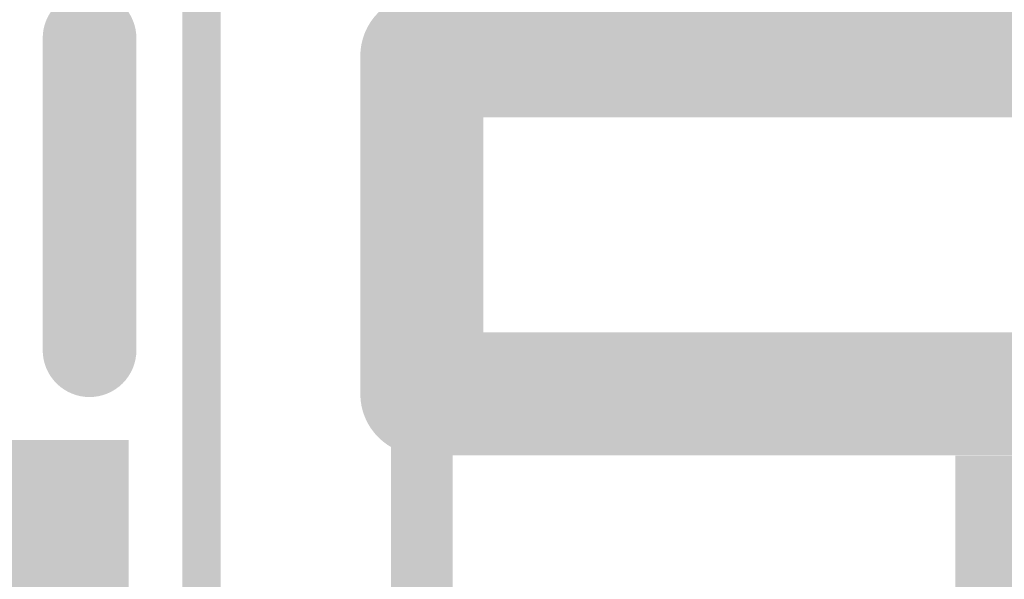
# Model space of a CAD drawing. Header units: inches. Extents: x 0.91 to 3.83, y 2.6 to 3.83.
# Drawn here: x 2.1253 to 2.1884, y 2.8651 to 2.9009 of the extents above; entities that cross this region are included whole.
import ezdxf

# ---------------------------------------------------------------- set-up
doc = ezdxf.new("R2010")
doc.units = ezdxf.units.IN
doc.header["$MEASUREMENT"] = 0
for name, color, linetype in [('Mechanical 12', 56, 'Continuous'), ('Mechanical 13', 56, 'Continuous'), ('Mechanical 15', 56, 'Continuous'), ('Top Courtyard', 56, 'Continuous'), ('Top Layer', 1, 'Continuous'), ('Top Overlay', 2, 'Continuous'), ('Top Paste', 8, 'Continuous'), ('Top Solder', 216, 'Continuous')]:
    doc.layers.add(name, color=color, linetype=linetype)
doc.styles.add('Arial', font='', dxfattribs={"height": 0.2})
doc.styles.get('Arial').set_extended_font_data('Arial')

# ---------------------------------------------------------------- blocks, each defined once
blk = doc.blocks.new('SOT94P280X100_5N_340')
at = {"layer": 'Mechanical 13'}
blk.add_lwpolyline([(0.0314961, -0.0570079, 0.003937, 0.003937, 0), (-0.0314961, -0.0570079, 0.003937, 0.003937, 0)], format="xyseb", dxfattribs=at)
at = {"layer": 'Mechanical 15'}
blk.add_lwpolyline([(0.0836614, -0.0708661, 0.0019685, 0.0019685, 0), (-0.0836614, -0.0708661, 0.0019685, 0.0019685, 0)], format="xyseb", dxfattribs=at)
at = {"layer": 'Top Overlay'}
for points in [[(-0.0108268, -0.0570079, 0.007874, 0.007874, 0), (-0.0108268, 0.0570079, 0.007874, 0.007874, 0)], [(0.0108268, -0.0570079, 0.007874, 0.007874, 0), (0.0108268, 0.0570079, 0.007874, 0.007874, 0)], [(0.0108268, -0.0570079, 0.007874, 0.007874, 0), (-0.0108268, -0.0570079, 0.007874, 0.007874, 0)]]:
    blk.add_lwpolyline(points, format="xyseb", dxfattribs=at)
for points in [[(-0.0127953, -0.0570079, 0.003937, 0.003937, 1), (-0.0088583, -0.0570079, 0.003937, 0.003937, 1)], [(-0.0127953, -0.0570079, 0.003937, 0.003937, 1), (-0.0088583, -0.0570079, 0.003937, 0.003937, 1)], [(0.0088583, -0.0570079, 0.003937, 0.003937, 1), (0.0127953, -0.0570079, 0.003937, 0.003937, 1)], [(0.0088583, -0.0570079, 0.003937, 0.003937, 1), (0.0127953, -0.0570079, 0.003937, 0.003937, 1)]]:
    blk.add_lwpolyline(points, format="xyseb", close=True, dxfattribs=at)
at = {"layer": 'Mechanical 12', "style": 'Arial'}
blk.add_text('U3', height=0.03, rotation=90, dxfattribs=at).set_placement((0.0447954, -0.0260709))
blk = doc.blocks.new('C0805_342')
at = {"layer": 'Top Layer'}
blk.add_hatch(color=1, dxfattribs=at).paths.add_polyline_path([(0.02952765000000001, -0.01771650000000001), (0.02952765, -0.05118110000000001), (-0.02952745000000001, -0.05118109999999999), (-0.02952744999999999, -0.01771649999999999)])
at = {"layer": 'Top Paste'}
blk.add_hatch(color=8, dxfattribs=at).paths.add_polyline_path([(0.02952765000000001, -0.01771650000000001), (0.02952765, -0.05118110000000001), (-0.02952745000000001, -0.05118109999999999), (-0.02952744999999999, -0.01771649999999999)])
at = {"layer": 'Top Solder'}
blk.add_hatch(color=216, dxfattribs=at).paths.add_polyline_path([(0.03149615000000001, -0.01574800000000001), (0.03149614999999999, -0.0531496), (-0.03149595000000001, -0.0531496), (-0.03149594999999999, -0.01574799999999999)])
at = {"layer": 'Top Courtyard'}
blk.add_lwpolyline([(0.0354331, -0.0570865, 0.001, 0.001, 0), (0.0354331, 0.0570868, 0.001, 0.001, 0)], format="xyseb", dxfattribs=at)
at = {"layer": 'Top Overlay'}
blk.add_lwpolyline([(0.029, 0.0100001, 0.006, 0.006, 0), (0.0290001, -0.0099999, 0.006, 0.006, 0)], format="xyseb", dxfattribs=at)
for points in [[(0.0275, 0.0100001, 0.003, 0.003, 1), (0.0305, 0.0100001, 0.003, 0.003, 1)], [(0.0275001, -0.0099999, 0.003, 0.003, 1), (0.0305001, -0.0099999, 0.003, 0.003, 1)]]:
    blk.add_lwpolyline(points, format="xyseb", close=True, dxfattribs=at)

msp = doc.modelspace()

# ---------------------------------------------------------------- block references
at = {"rotation": 270}
msp.add_blockref('SOT94P280X100_5N_340', (2.2080709, 2.8877954), dxfattribs=at)
msp.add_blockref('C0805_342', (2.1007874, 2.8897638))

doc.saveas('drawing.dxf')
